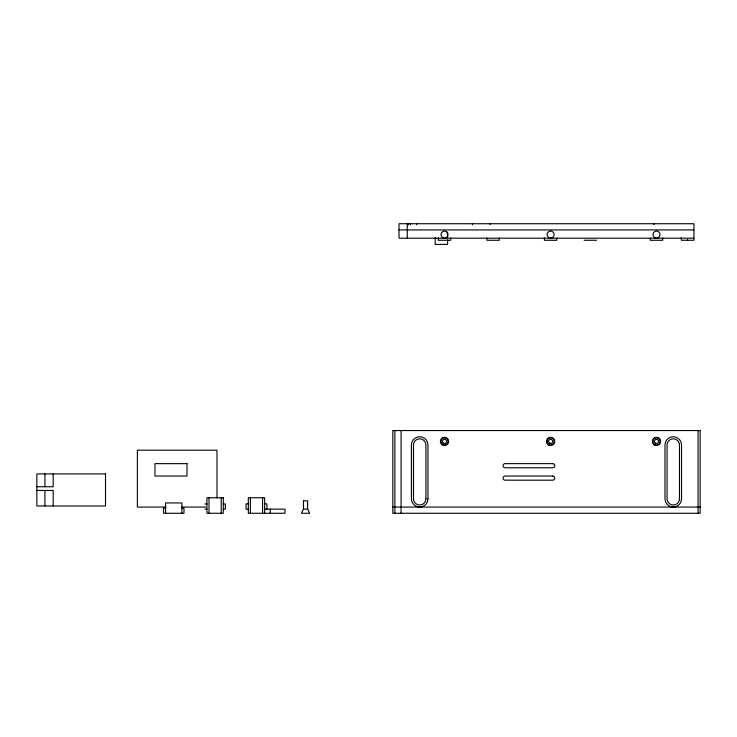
<?xml version="1.0" encoding="UTF-8"?>
<svg xmlns="http://www.w3.org/2000/svg" width="737" height="737" viewBox="0 0 737 737"><rect width="100%" height="100%" fill="white"/><g stroke="black" fill="none" stroke-linecap="round" stroke-linejoin="round"><path stroke-width="1.11" d="M303.487 500.865L303.497 509.138L301.424 513.274L309.687 513.274L307.624 509.138L307.624 500.865L303.497 500.865M653.71 224.416L654.401 223.726M399.012 229.926L693.941 229.926M693.941 238.198L399.012 238.198L399.012 223.726L693.941 223.726L693.941 240.271L681.329 240.271L681.329 237.683M584.119 240.271L596.528 240.271M36.85 486.742L53.193 486.742L53.193 473.919M36.85 490.464L53.193 490.464L53.193 505.969M204.886 503.97L206.95 503.97M223.283 503.97L225.347 503.97L225.356 509.138L223.283 509.138M248.314 503.868L246.047 503.868L246.038 509.138L248.314 509.138M264.647 503.868L266.914 503.868L266.923 509.138M165.807 507.074L137.368 507.074L137.368 450.196L217 450.196L217 497.972M181.735 507.074L205.623 507.074M392.821 507.074L700.15 507.074M165.585 508.106L163.522 508.106L163.513 513.274L183.983 513.274L183.992 508.106L181.919 508.106M204.886 509.138L206.95 509.138M264.647 509.138L284.979 509.138L284.979 513.274L248.323 513.274L248.314 497.761L264.638 497.761L264.647 513.274M303.515 509.138L307.605 509.138M489.764 223.726L490.455 224.416M698.077 430.546L698.077 513.274M687.538 239.626L687.538 240.271M662.71 237.968L662.71 240.271L650.301 240.271L650.301 237.968M556.822 237.968L556.822 240.271L544.413 240.271L544.413 237.968M499.327 237.968L499.327 240.271L486.917 240.271L486.917 237.968M472.435 223.726L472.435 224.757M450.722 237.968L450.722 240.271L438.312 240.271L438.312 237.968M447.617 237.535L447.267 232.173M447.617 239.829L447.617 244.408L435.208 244.408L435.208 237.535M416.598 223.726L416.598 224.757M410.389 223.726L410.389 224.757M408.316 223.726L408.316 224.757M407.285 223.726L407.285 238.198M401.085 430.546L401.085 513.274M394.875 430.546L394.875 513.274M270.295 509.138L270.295 513.274M262.584 497.761L262.584 513.274M250.377 497.761L250.377 513.274M221.22 497.761L221.22 513.274M209.013 497.761L209.013 513.274M181.919 513.274L181.919 502.938L165.585 502.938L165.585 513.274M44.92 473.919L44.92 486.742M44.92 490.464L44.92 505.969M700.141 430.546L392.812 430.546L392.812 513.274L700.15 513.274L700.15 430.546M187.005 463.637L154.954 463.637L154.954 476.047L187.005 476.047L187.005 463.637M552.686 463.637L505.112 463.637A2.073 2.073 0 0 0 503.049 465.71A2.073 2.073 0 0 0 505.112 467.774L552.686 467.774A2.073 2.073 0 0 0 554.749 465.71A2.073 2.073 0 0 0 552.686 463.637M105.52 473.919L36.85 473.919L36.85 505.969L105.52 505.969L105.52 473.919M552.686 476.047L505.112 476.047A2.073 2.073 0 0 0 503.049 478.12A2.073 2.073 0 0 0 505.112 480.183L552.686 480.183A2.073 2.073 0 0 0 554.749 478.12A2.073 2.073 0 0 0 552.686 476.047M223.274 497.761L206.959 497.761L206.95 513.274L223.274 513.274L223.283 497.761M681.532 498.802L681.532 445.028A8.273 8.273 0 0 0 673.259 436.755A8.273 8.273 0 0 0 664.986 445.028L664.986 498.802A8.273 8.273 0 0 0 673.259 507.074A8.273 8.273 0 0 0 681.532 498.802M679.468 498.802L679.468 445.028A6.209 6.209 0 0 0 673.259 438.819A6.209 6.209 0 0 0 667.059 445.028L667.059 498.802A6.209 6.209 0 0 0 673.259 505.002A6.209 6.209 0 0 0 679.468 498.802M427.967 498.802L427.967 445.028A8.273 8.273 0 0 0 419.694 436.755A8.273 8.273 0 0 0 411.421 445.028L411.421 498.802A8.273 8.273 0 0 0 419.694 507.074A8.273 8.273 0 0 0 427.967 498.802M425.903 498.802L425.903 445.028A6.209 6.209 0 0 0 419.694 438.819A6.209 6.209 0 0 0 413.494 445.028L413.494 498.802A6.209 6.209 0 0 0 419.694 505.002A6.209 6.209 0 0 0 425.903 498.802M655.479 443.195A2.073 2.073 0 0 0 658.574 441.408A2.073 2.073 0 0 0 655.479 439.611A2.073 2.073 0 0 0 655.479 443.195M654.438 444.991A4.136 4.136 0 0 0 660.647 441.408A4.136 4.136 0 0 0 654.438 437.824A4.136 4.136 0 0 0 654.438 444.991M549.581 443.195A2.073 2.073 0 0 0 552.686 441.408A2.073 2.073 0 0 0 549.581 439.611A2.073 2.073 0 0 0 549.581 443.195M548.549 444.991A4.136 4.136 0 0 0 554.749 441.408A4.136 4.136 0 0 0 548.549 437.824A4.136 4.136 0 0 0 548.549 444.991M443.481 443.195A2.073 2.073 0 0 0 446.585 441.408A2.073 2.073 0 0 0 443.481 439.611A2.073 2.073 0 0 0 443.481 443.195M442.2 444.835A4.136 4.136 0 0 0 448.64 441.703A4.136 4.136 0 0 0 442.707 437.686A4.136 4.136 0 0 0 442.2 444.835M442.753 237.627A3.519 3.519 0 0 0 448.032 234.578A3.519 3.519 0 0 0 442.753 231.538A3.519 3.519 0 0 0 442.753 237.627M548.862 237.627A3.519 3.519 0 0 0 554.132 234.578A3.519 3.519 0 0 0 548.862 231.538A3.519 3.519 0 0 0 548.862 237.627M654.751 237.627A3.519 3.519 0 0 0 660.03 234.578A3.519 3.519 0 0 0 654.751 231.538A3.519 3.519 0 0 0 654.751 237.627M654.751 444.448A3.519 3.519 0 0 0 660.03 441.408A3.519 3.519 0 0 0 654.751 438.358A3.519 3.519 0 0 0 654.751 444.448M548.862 444.448A3.519 3.519 0 0 0 554.132 441.408A3.519 3.519 0 0 0 548.862 438.358A3.519 3.519 0 0 0 548.862 444.448M442.753 444.448A3.519 3.519 0 0 0 448.032 441.408A3.519 3.519 0 0 0 442.753 438.358A3.519 3.519 0 0 0 442.753 444.448"/></g></svg>
